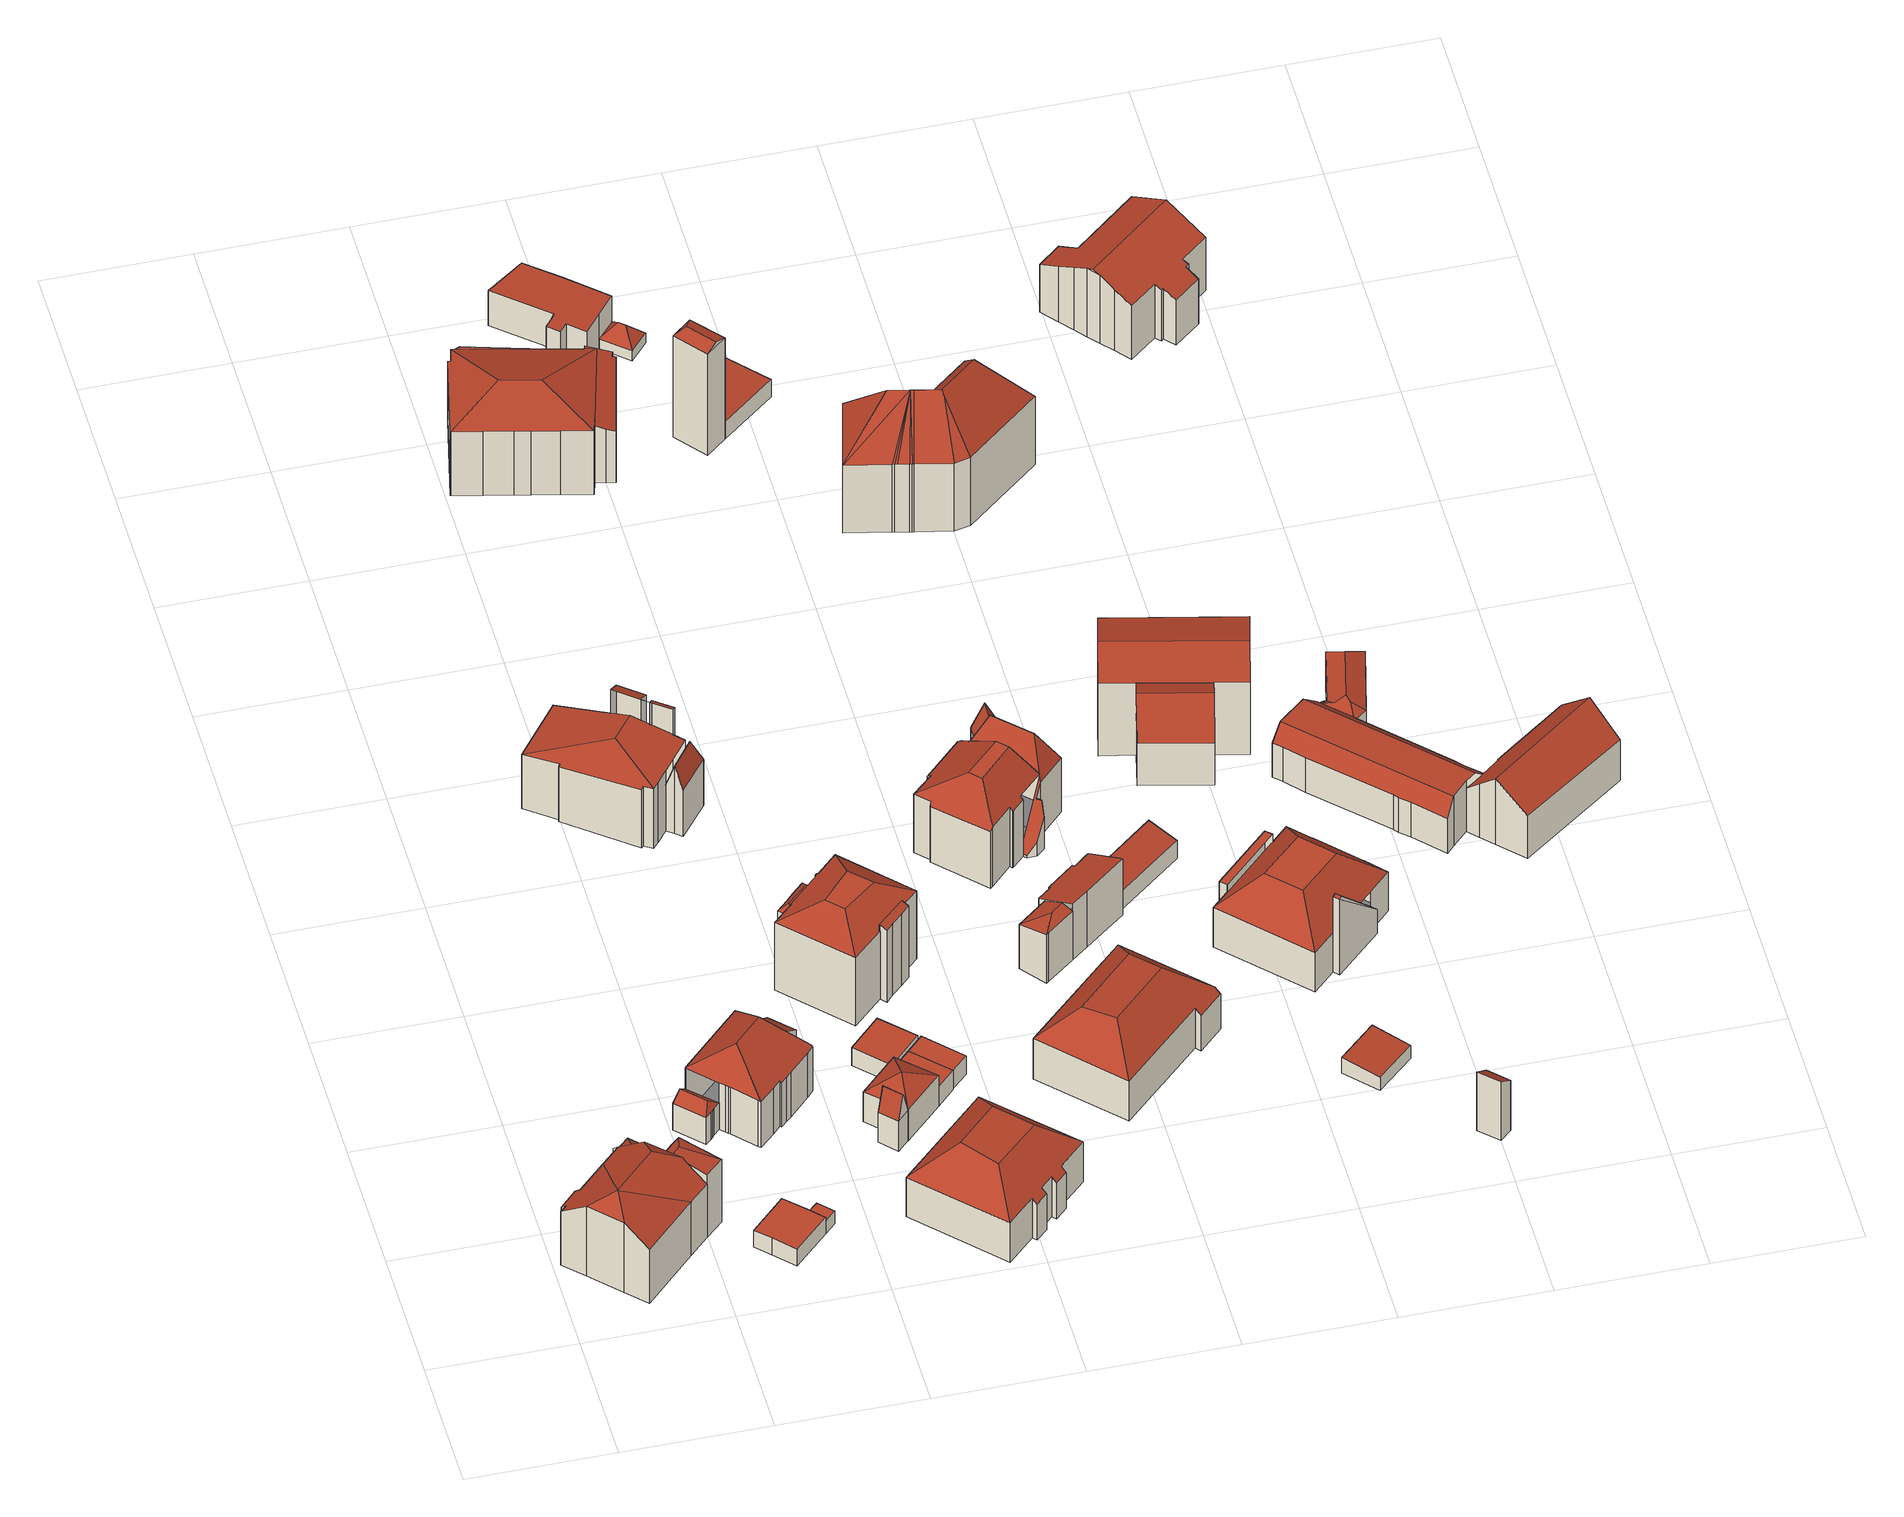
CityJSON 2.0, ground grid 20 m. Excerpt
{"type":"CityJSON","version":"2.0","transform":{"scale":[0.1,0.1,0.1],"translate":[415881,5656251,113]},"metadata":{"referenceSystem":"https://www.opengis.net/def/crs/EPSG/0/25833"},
"CityObjects":{
"building1":{"type":"Building","attributes":{"Gemeindeschluessel":14612000,"Geometrietyp2DReferenz":"3000","function":"31001_9998","roofType":"9999"},"children":["building1-1","building1-2","building1-3"]},
"building1-1":{"type":"BuildingPart","attributes":{"Dachtyp_tdc":"tdcHippedGableRoof","Dachneigung":36.61,"QualitaetDacherkennung":69,"Geometrietyp2DReferenz":"3000","measuredHeight":14.15,"roofType":"3300"},"parents":["building1"],"geometry":[{"type":"MultiSurface","lod":"2","boundaries":[[[0,1,2,3]],[[1,4,5,2]],[[4,6,7,5]],[[6,8,9,7]],[[8,10,11,9]],[[10,12,11]],[[13,14,15,16]],[[14,17,18,15]],[[17,19,20,18]],[[19,21,22,20]],[[21,23,24,22]],[[23,25,26,24]],[[25,0,3,26]],[[21,19,27]],[[28,29,30]],[[14,13,31,28,30,27]],[[19,17,14,27]],[[29,8,10,8,6,27,30]],[[6,4,1,0,25,23,21,27]],[[3,2,5,7,9,11,9,32,33,34,35,36,16,15,18,20,22,24,26]]],"semantics":{"surfaces":[{"type":"WallSurface"},{"type":"RoofSurface"},{"type":"GroundSurface"}],"values":[0,0,0,0,0,0,0,0,0,0,0,0,0,1,1,1,1,1,1,2]}}]},
"building1-2":{"type":"BuildingPart","attributes":{"Dachtyp_tdc":"tdcFreeFormRoof","Dachneigung":34.3,"QualitaetDacherkennung":7,"Geometrietyp2DReferenz":"3000","measuredHeight":8.38,"roofType":"5000"},"parents":["building1"],"geometry":[{"type":"MultiSurface","lod":"2","boundaries":[[[37,38,39,40]],[[38,41,42,39]],[[41,43,33,42]],[[43,44,34,33]],[[45,46,47,48]],[[46,37,40,47]],[[43,44,43,41,38,37,49]],[[37,46,50,49]],[[46,45,50]],[[45,12,51,52,43,49,50]],[[40,39,42,33,34,33,32,9,11,48,47]]],"semantics":{"surfaces":[{"type":"WallSurface"},{"type":"RoofSurface"},{"type":"GroundSurface"}],"values":[0,0,0,0,0,0,1,1,1,1,2]}}]},
"building1-3":{"type":"BuildingPart","attributes":{"Dachtyp_tdc":"tdcHipAndGableRoof","Dachneigung":12.58,"QualitaetDacherkennung":31,"Geometrietyp2DReferenz":"3000","measuredHeight":12.04,"roofType":"5000"},"parents":["building1"],"geometry":[{"type":"MultiSurface","lod":"2","boundaries":[[[53,54,55,34]],[[54,56,57,55]],[[56,58,59,57]],[[58,60,13,16,59]],[[58,56,61]],[[56,54,53,62,61]],[[62,63,31,60,58,61]],[[34,55,57,59,16,36,35]]],"semantics":{"surfaces":[{"type":"WallSurface"},{"type":"RoofSurface"},{"type":"GroundSurface"}],"values":[0,0,0,0,1,1,1,2]}}]},
"building2":{"type":"Building","attributes":{"Dachtyp_tdc":"tdcPolyFlatRoof","Gemeindeschluessel":14612000,"Dachneigung":0,"QualitaetDacherkennung":67,"Geometrietyp2DReferenz":"3000","measuredHeight":2.93,"function":"31001_9998","roofType":"1000"},"geometry":[{"type":"Solid","lod":"2","boundaries":[[[[64,65,66,67]],[[65,68,69,66]],[[68,70,71,69]],[[70,72,73,71]],[[72,74,75,73]],[[74,64,67,75]],[[74,72,70,68,65,64]],[[67,66,69,71,73,75]]]],"semantics":{"surfaces":[{"type":"WallSurface"},{"type":"RoofSurface"},{"type":"GroundSurface"}],"values":[[0,0,0,0,0,0,1,2]]}}]},
"building3":{"type":"Building","attributes":{"Dachtyp_tdc":"tdcPolyFlatRoof","Gemeindeschluessel":14612000,"Dachneigung":0,"QualitaetDacherkennung":37,"Geometrietyp2DReferenz":"3000","measuredHeight":2.14,"function":"31001_9998","roofType":"1000"},"geometry":[{"type":"Solid","lod":"2","boundaries":[[[[76,77,75,78]],[[77,79,73,75]],[[77,76,80,79]],[[73,81,78,75]],[[80,76,78,81]],[[79,80,81,73]]]],"semantics":{"surfaces":[{"type":"WallSurface"},{"type":"RoofSurface"},{"type":"GroundSurface"}],"values":[[0,0,1,2,0,0]]}}]},
"building4":{"type":"Building","attributes":{"Gemeindeschluessel":14612000,"Geometrietyp2DReferenz":"3000","function":"31001_9998","roofType":"9999"},"children":["building4-1","building4-2","building4-3"]},
"building4-1":{"type":"BuildingPart","attributes":{"Dachtyp_tdc":"tdcFreeFormRoof","Dachneigung":39.85,"QualitaetDacherkennung":12,"Geometrietyp2DReferenz":"3000","measuredHeight":5.91,"roofType":"5000"},"parents":["building4"],"geometry":[{"type":"MultiSurface","lod":"2","boundaries":[[[82,83,84,85]],[[83,86,87,84]],[[86,88,89,87]],[[88,90,91,89]],[[90,92,93,91]],[[92,94,95,93]],[[94,96,97,95]],[[90,88,86,83,82,98]],[[82,96,94,98]],[[94,92,90,98]],[[97,85,84,87,89,91,93,95]]],"semantics":{"surfaces":[{"type":"WallSurface"},{"type":"RoofSurface"},{"type":"GroundSurface"}],"values":[0,0,0,0,0,0,0,1,1,1,2]}}]},
"building4-2":{"type":"BuildingPart","attributes":{"Dachtyp_tdc":"tdcHipRoof","Dachneigung":38.76,"QualitaetDacherkennung":74,"Geometrietyp2DReferenz":"3000","measuredHeight":12.44,"roofType":"3200"},"parents":["building4"],"geometry":[{"type":"MultiSurface","lod":"2","boundaries":[[[99,100,101,102]],[[100,103,104,101]],[[103,105,106,104]],[[105,107,108,106]],[[107,109,110,108]],[[109,111,112,110]],[[111,113,114,112]],[[113,115,116,114]],[[115,117,118,116]],[[117,119,82,85,118]],[[120,121,122,97,96]],[[121,123,124,122]],[[123,125,126,124]],[[127,128,129,130]],[[128,131,132,129]],[[131,133,134,132]],[[133,99,102,134]],[[128,127,135,125,123,136]],[[120,119,117,115,113,111,109,137]],[[123,121,120,137,136]],[[109,107,105,103,100,99,133,131,128,136,137]],[[102,101,104,106,108,110,112,114,116,118,85,97,122,124,126,138,130,129,132,134]],[[125,135,138,126]]],"semantics":{"surfaces":[{"type":"WallSurface"},{"type":"RoofSurface"},{"type":"GroundSurface"}],"values":[0,0,0,0,0,0,0,0,0,0,0,0,0,0,0,0,0,1,1,1,1,2,0]}}]},
"building4-3":{"type":"BuildingPart","attributes":{"Dachtyp_tdc":"tdcPolyFlatRoof","Dachneigung":35.02,"QualitaetDacherkennung":27,"Geometrietyp2DReferenz":"3000","measuredHeight":8.44,"roofType":"2100"},"parents":["building4"],"geometry":[{"type":"MultiSurface","lod":"2","boundaries":[[[139,140,127,130,141]],[[142,138,135]],[[142,143,144,138]],[[143,139,141,144]],[[143,142,140,139]],[[141,130,138,144]]],"semantics":{"surfaces":[{"type":"WallSurface"},{"type":"RoofSurface"},{"type":"GroundSurface"}],"values":[0,0,0,0,1,2]}}]},
"building5":{"type":"Building","attributes":{"Dachtyp_tdc":"tdcFreeFormRoof","Gemeindeschluessel":14612000,"Dachneigung":72.83,"QualitaetDacherkennung":16,"Geometrietyp2DReferenz":"3000","measuredHeight":8.91,"function":"31001_9998","roofType":"5000"},"geometry":[{"type":"Solid","lod":"2","boundaries":[[[[145,146,147,148]],[[146,149,150,147]],[[149,151,152,150]],[[151,145,148,152]],[[153,154,151,149]],[[153,149,146]],[[154,153,146,145]],[[154,145,151]],[[148,147,150,152]]]],"semantics":{"surfaces":[{"type":"WallSurface"},{"type":"RoofSurface"},{"type":"GroundSurface"}],"values":[[0,0,0,0,1,0,1,0,2]]}}]},
"building6":{"type":"Building","attributes":{"Gemeindeschluessel":14612000,"Geometrietyp2DReferenz":"3000","function":"31001_9998","roofType":"9999"},"children":["building6-1","building6-2","building6-3"]},
"building6-1":{"type":"BuildingPart","attributes":{"Dachtyp_tdc":"tdcHipAndGableRoof","Dachneigung":12.64,"QualitaetDacherkennung":21,"Geometrietyp2DReferenz":"3000","measuredHeight":11.76,"roofType":"5000"},"parents":["building6"],"geometry":[{"type":"MultiSurface","lod":"2","boundaries":[[[155,156,157,158]],[[159,160,161,162,163]],[[160,164,165,161]],[[164,166,167,165]],[[166,168,169,167]],[[168,170,171,169]],[[170,172,173,171]],[[172,174,175,173]],[[174,176,177,175]],[[176,178,179,177]],[[174,172,170,168,166,164,180]],[[164,160,159,156,155,181,180]],[[181,178,176,174,180]],[[182,158,157,162,161,165,167,169,171,173,175,177,179]]],"semantics":{"surfaces":[{"type":"WallSurface"},{"type":"RoofSurface"},{"type":"GroundSurface"}],"values":[0,0,0,0,0,0,0,0,0,0,1,1,1,2]}}]},
"building6-2":{"type":"BuildingPart","attributes":{"Dachtyp_tdc":"tdcFreeFormRoof","Dachneigung":71.84,"QualitaetDacherkennung":17,"Geometrietyp2DReferenz":"3000","measuredHeight":11.76,"roofType":"5000"},"parents":["building6"],"geometry":[{"type":"MultiSurface","lod":"2","boundaries":[[[183,184,185,157]],[[184,186,187,185]],[[186,188,189,187]],[[188,163,162,189]],[[188,186,184,190]],[[184,183,190]],[[183,163,188,190]],[[185,187,189,162,157]]],"semantics":{"surfaces":[{"type":"WallSurface"},{"type":"RoofSurface"},{"type":"GroundSurface"}],"values":[0,0,0,0,1,1,1,2]}}]},
"building6-3":{"type":"BuildingPart","attributes":{"Dachtyp_tdc":"tdcPolyFlatRoof","Dachneigung":25.34,"QualitaetDacherkennung":36,"Geometrietyp2DReferenz":"3000","measuredHeight":15.18,"roofType":"2100"},"parents":["building6"],"geometry":[{"type":"MultiSurface","lod":"2","boundaries":[[[191,179,178]],[[191,192,193,179]],[[192,194,195,193]],[[194,196,197,198,195]],[[199,200,201,202,203]],[[200,204,205,201]],[[204,206,155,158,205]],[[206,204,200,199,196,194,192,191,199]],[[179,193,195,198,202,201,205,158,202,198,182]]],"semantics":{"surfaces":[{"type":"WallSurface"},{"type":"RoofSurface"},{"type":"GroundSurface"}],"values":[0,0,0,0,0,0,0,1,2]}}]},
"building7":{"type":"Building","attributes":{"Dachtyp_tdc":"tdcTentRoof","Gemeindeschluessel":14612000,"Dachneigung":32.31,"QualitaetDacherkennung":82,"Geometrietyp2DReferenz":"3000","measuredHeight":7.36,"function":"31001_9998","roofType":"3500"},"geometry":[{"type":"Solid","lod":"2","boundaries":[[[[207,208,209,210]],[[208,211,212,209]],[[211,149,213,212]],[[149,214,215,213]],[[214,207,210,215]],[[207,214,216]],[[208,207,216]],[[211,208,216]],[[214,149,211,216]],[[210,209,212,213,215]]]],"semantics":{"surfaces":[{"type":"WallSurface"},{"type":"RoofSurface"},{"type":"GroundSurface"}],"values":[[0,0,0,0,0,1,1,1,1,2]]}}]},
"building8":{"type":"Building","attributes":{"Dachtyp_tdc":"tdcCutTentRoof","Gemeindeschluessel":14612000,"Dachneigung":43.77,"QualitaetDacherkennung":66,"Geometrietyp2DReferenz":"3000","measuredHeight":11.61,"function":"31001_9998","roofType":"9999"},"geometry":[{"type":"Solid","lod":"2","boundaries":[[[[217,218,219,220]],[[221,222,223,224,225,226,227,228,229,217,220,230]],[[231,221,230,232]],[[230,220,219,232]],[[233,234,235,236,237,238,239,240,241,242,243,244]],[[218,217,234,233]],[[217,229,235,234]],[[229,228,236,235]],[[228,227,237,236]],[[227,226,238,237]],[[226,225,239,238]],[[225,224,240,239]],[[224,223,241,240]],[[223,222,242,241]],[[222,221,243,242]],[[221,231,244,243]],[[231,218,233,244]],[[218,231,232,219]]]],"semantics":{"surfaces":[{"type":"RoofSurface"},{"type":"GroundSurface"},{"type":"WallSurface"}],"values":[[0,0,0,0,1,2,2,2,2,2,2,2,2,2,2,2,2,0]]}}]},
"building9":{"type":"Building","attributes":{"Dachtyp_tdc":"tdcPolyFlatRoof","Gemeindeschluessel":14612000,"Dachneigung":0,"QualitaetDacherkennung":79,"Geometrietyp2DReferenz":"3000","measuredHeight":3.17,"function":"31001_9998","roofType":"1000"},"geometry":[{"type":"Solid","lod":"2","boundaries":[[[[245,246,247,248]],[[246,249,250,247]],[[249,251,252,250]],[[251,245,248,252]],[[251,249,246,245]],[[248,247,250,252]]]],"semantics":{"surfaces":[{"type":"WallSurface"},{"type":"RoofSurface"},{"type":"GroundSurface"}],"values":[[0,0,0,0,1,2]]}}]},
"building10":{"type":"Building","attributes":{"Dachtyp_tdc":"tdcPolyFlatRoof","Gemeindeschluessel":14612000,"Dachneigung":2.71,"QualitaetDacherkennung":65,"Geometrietyp2DReferenz":"3000","measuredHeight":3.4,"function":"31001_9998","roofType":"2100"},"geometry":[{"type":"Solid","lod":"2","boundaries":[[[[253,254,255,210]],[[254,256,257,255]],[[256,258,209,257]],[[258,253,210,209]],[[258,256,254,253]],[[210,255,257,209]]]],"semantics":{"surfaces":[{"type":"WallSurface"},{"type":"RoofSurface"},{"type":"GroundSurface"}],"values":[[0,0,0,0,1,2]]}}]},
"building11":{"type":"Building","attributes":{"Gemeindeschluessel":14612000,"Geometrietyp2DReferenz":"3000","function":"31001_9998","roofType":"9999"},"children":["building11-1","building11-2","building11-3"]},
"building11-1":{"type":"BuildingPart","attributes":{"Dachtyp_tdc":"tdcCutTentRoof","Dachneigung":30.05,"QualitaetDacherkennung":60,"Geometrietyp2DReferenz":"3000","measuredHeight":14.42,"roofType":"9999"},"parents":["building11"],"geometry":[{"type":"MultiSurface","lod":"2","boundaries":[[[259,260,261,262,263]],[[260,264,265,261]],[[264,266,267,265]],[[266,268,269,267]],[[268,270,271,269]],[[272,273,274,275]],[[273,276,277,274]],[[276,278,279,277]],[[278,280,281,279]],[[280,282,283,284,281]],[[268,266,285,286]],[[276,273,272,270,268,286,287]],[[278,276,287,288]],[[266,264,260,259,289,282,280,278,288,285]],[[288,287,286,285]],[[290,262,261,265,267,269,271,275,274,277,279,281,284,291]]],"semantics":{"surfaces":[{"type":"WallSurface"},{"type":"RoofSurface"},{"type":"GroundSurface"}],"values":[0,0,0,0,0,0,0,0,0,0,1,1,1,1,1,2]}}]},
"building11-2":{"type":"BuildingPart","attributes":{"Dachtyp_tdc":"tdcFreeFormRoof","Dachneigung":42.27,"QualitaetDacherkennung":11,"Geometrietyp2DReferenz":"3000","measuredHeight":10.2,"roofType":"5000"},"parents":["building11"],"geometry":[{"type":"MultiSurface","lod":"2","boundaries":[[[292,263,262,293]],[[294,283,284,291]],[[283,295,296,284]],[[295,297,298,296]],[[297,299,300,298]],[[299,301,302,300]],[[301,303,304,302]],[[303,292,293,304]],[[299,297,295,283,294,305]],[[294,306,307,305]],[[306,263,292,307]],[[292,303,301,299,305,307]],[[293,262,290,291,284,296,298,300,302,304]]],"semantics":{"surfaces":[{"type":"WallSurface"},{"type":"RoofSurface"},{"type":"GroundSurface"}],"values":[0,0,0,0,0,0,0,0,1,1,1,1,2]}}]},
"building11-3":{"type":"BuildingPart","attributes":{"Dachtyp_tdc":"tdcPolyFlatRoof","Dachneigung":27.79,"QualitaetDacherkennung":39,"Geometrietyp2DReferenz":"3000","measuredHeight":12.91,"roofType":"2100"},"parents":["building11"],"geometry":[{"type":"MultiSurface","lod":"2","boundaries":[[[308,309,310,271]],[[309,311,312,310]],[[311,313,314,312]],[[313,315,316,314]],[[315,317,274,316]],[[317,318,272,275,274]],[[308,271,270]],[[318,317,315,313,311,309,308]],[[310,312,314,316,274,275,271]]],"semantics":{"surfaces":[{"type":"WallSurface"},{"type":"RoofSurface"},{"type":"GroundSurface"}],"values":[0,0,0,0,0,0,0,1,2]}}]},
"building12":{"type":"Building","attributes":{"Dachtyp_tdc":"tdcPolyFlatRoof","Gemeindeschluessel":14612000,"Dachneigung":0,"QualitaetDacherkennung":74,"Geometrietyp2DReferenz":"3000","measuredHeight":3.13,"function":"31001_9998","roofType":"1000"},"geometry":[{"type":"Solid","lod":"2","boundaries":[[[[256,254,319,320]],[[254,321,322,319]],[[321,323,324,322]],[[323,256,320,324]],[[323,321,254,256]],[[320,319,322,324]]]],"semantics":{"surfaces":[{"type":"WallSurface"},{"type":"RoofSurface"},{"type":"GroundSurface"}],"values":[[0,0,0,0,1,2]]}}]},
"building13":{"type":"Building","attributes":{"Gemeindeschluessel":14612000,"Geometrietyp2DReferenz":"3000","function":"31001_9998","roofType":"9999"},"children":["building13-1","building13-2","building13-3"]},
"building13-1":{"type":"BuildingPart","attributes":{"Dachtyp_tdc":"tdcPolyFlatRoof","Dachneigung":2.74,"QualitaetDacherkennung":54,"Geometrietyp2DReferenz":"3000","measuredHeight":9.38,"roofType":"2100"},"parents":["building13"],"geometry":[{"type":"MultiSurface","lod":"2","boundaries":[[[325,326,327,328]],[[326,329,330,327]],[[329,331,332,330]],[[331,333,334,332]],[[335,325,328,336]],[[335,333,331,329,326,325]],[[328,327,330,332,334,336]]],"semantics":{"surfaces":[{"type":"WallSurface"},{"type":"RoofSurface"},{"type":"GroundSurface"}],"values":[0,0,0,0,0,1,2]}}]},
"building13-2":{"type":"BuildingPart","attributes":{"Dachtyp_tdc":"tdcPolyFlatRoof","Dachneigung":17.46,"QualitaetDacherkennung":70,"Geometrietyp2DReferenz":"3000","measuredHeight":10.3,"roofType":"2100"},"parents":["building13"],"geometry":[{"type":"MultiSurface","lod":"2","boundaries":[[[337,338,339,340]],[[338,341,342,339]],[[343,344,345,346]],[[347,348,349,350]],[[348,351,352,349]],[[351,337,340,352]],[[351,348,347,353,344,343,354,341,338,337]],[[340,339,342,355,346,345,356,350,349,352]],[[344,353,356,345]],[[353,347,350,356]]],"semantics":{"surfaces":[{"type":"WallSurface"},{"type":"RoofSurface"},{"type":"GroundSurface"}],"values":[0,0,0,0,0,0,1,2,0,0]}}]},
"building13-3":{"type":"BuildingPart","attributes":{"Dachtyp_tdc":"tdcHipRoof","Dachneigung":19.83,"QualitaetDacherkennung":66,"Geometrietyp2DReferenz":"3000","measuredHeight":13.62,"roofType":"3200"},"parents":["building13"],"geometry":[{"type":"MultiSurface","lod":"2","boundaries":[[[357,358,359,360]],[[358,361,362,359]],[[361,363,364,362]],[[363,365,366,364]],[[365,367,368,366]],[[367,369,335,336,368]],[[370,371,346,334,333]],[[371,343,346]],[[372,373,374,342,341]],[[373,375,376,374]],[[375,377,378,376]],[[377,357,360,378]],[[373,372,379,380]],[[369,367,365,363,361,381]],[[379,371,370,369,381,380]],[[361,358,357,377,375,373,380,381]],[[360,359,362,364,366,368,336,334,346,355,342,374,376,378]]],"semantics":{"surfaces":[{"type":"WallSurface"},{"type":"RoofSurface"},{"type":"GroundSurface"}],"values":[0,0,0,0,0,0,0,0,0,0,0,0,1,1,1,1,2]}}]},
"building14":{"type":"Building","attributes":{"Dachtyp_tdc":"tdcCutTentRoof","Gemeindeschluessel":14612000,"Dachneigung":44.05,"QualitaetDacherkennung":68,"Geometrietyp2DReferenz":"3000","measuredHeight":11.59,"function":"31001_9998","roofType":"9999"},"geometry":[{"type":"Solid","lod":"2","boundaries":[[[[382,383,384,385]],[[383,386,387,384]],[[386,388,389,387]],[[388,390,391,389]],[[390,392,393,391]],[[392,394,395,393]],[[394,382,385,395]],[[382,394,396,397]],[[383,382,397,398]],[[392,390,388,386,383,398,399]],[[394,392,399,396]],[[399,398,397,396]],[[385,384,387,389,391,393,395]]]],"semantics":{"surfaces":[{"type":"WallSurface"},{"type":"RoofSurface"},{"type":"GroundSurface"}],"values":[[0,0,0,0,0,0,0,1,1,1,1,1,2]]}}]},
"building15":{"type":"Building","attributes":{"Dachtyp_tdc":"tdcPolyFlatRoof","Gemeindeschluessel":14612000,"Dachneigung":4.22,"QualitaetDacherkennung":67,"Geometrietyp2DReferenz":"3000","measuredHeight":6.5,"function":"31001_9998","roofType":"2100"},"geometry":[{"type":"Solid","lod":"2","boundaries":[[[[400,401,402,403]],[[401,404,405,402]],[[404,406,407,405]],[[406,408,409,407]],[[408,410,411,409]],[[410,412,413,411]],[[412,414,415,413]],[[414,416,417,415]],[[416,418,419,417]],[[418,420,421,419]],[[420,400,403,421]],[[420,418,416,414,412,410,408,406,404,401,400]],[[403,402,405,407,409,411,413,415,417,419,421]]]],"semantics":{"surfaces":[{"type":"WallSurface"},{"type":"RoofSurface"},{"type":"GroundSurface"}],"values":[[0,0,0,0,0,0,0,0,0,0,0,1,2]]}}]},
"building16":{"type":"Building","attributes":{"Gemeindeschluessel":14612000,"Geometrietyp2DReferenz":"3000","function":"31001_9998","roofType":"9999"},"children":["building16-1","building16-2"]},
"building16-1":{"type":"BuildingPart","attributes":{"Dachtyp_tdc":"tdcHipAndGableRoof","Dachneigung":24.12,"QualitaetDacherkennung":41,"Geometrietyp2DReferenz":"3000","measuredHeight":8.86,"roofType":"5000"},"parents":["building16"],"geometry":[{"type":"MultiSurface","lod":"2","boundaries":[[[422,423,424,425]],[[423,426,427,424]],[[426,428,429,427]],[[428,430,431,429]],[[428,426,432]],[[426,423,422,433,432]],[[433,430,428,432]],[[425,424,427,429,431,434]]],"semantics":{"surfaces":[{"type":"WallSurface"},{"type":"RoofSurface"},{"type":"GroundSurface"}],"values":[0,0,0,0,1,1,1,2]}}]},
"building16-2":{"type":"BuildingPart","attributes":{"Dachtyp_tdc":"tdcPolyFlatRoof","Dachneigung":22.19,"QualitaetDacherkennung":58,"Geometrietyp2DReferenz":"3000","measuredHeight":9.67,"roofType":"2100"},"parents":["building16"],"geometry":[{"type":"MultiSurface","lod":"2","boundaries":[[[435,436,437,438]],[[436,439,440,437]],[[439,441,442,440]],[[441,443,444,442]],[[443,445,446,444]],[[445,447,448,446]],[[447,449,422,425,448]],[[449,447,445,443,441,439,436,435,450,451,452,453]],[[431,454,455,456,438,437,440,442,444,446,448,425,434]],[[453,452,454,431,430]],[[452,451,455,454]],[[451,450,456,455]],[[450,435,438,456]]],"semantics":{"surfaces":[{"type":"WallSurface"},{"type":"RoofSurface"},{"type":"GroundSurface"}],"values":[0,0,0,0,0,0,0,1,2,0,0,0,0]}}]},
"building17":{"type":"Building","attributes":{"Gemeindeschluessel":14612000,"Geometrietyp2DReferenz":"3000","function":"31001_9998","roofType":"9999"},"children":["building17-1","building17-2"]},
"building17-1":{"type":"BuildingPart","attributes":{"Dachtyp_tdc":"tdcFreeFormRoof","Dachneigung":64.48,"QualitaetDacherkennung":24,"Geometrietyp2DReferenz":"3000","measuredHeight":14.44,"roofType":"5000"},"parents":["building17"],"geometry":[{"type":"MultiSurface","lod":"2","boundaries":[[[457,458,459,460]],[[458,461,462,459]],[[461,463,464,462]],[[463,465,464]],[[465,466,467,464]],[[468,469,470,471]],[[469,472,473,470]],[[472,474,475,473]],[[474,476,477,475]],[[476,478,479,477]],[[478,480,481,479]],[[480,482,483,481]],[[482,484,485,483]],[[484,486,487,485]],[[486,488,487]],[[488,489,490,487]],[[489,491,492,490]],[[491,493,494,492]],[[493,457,460,494]],[[495,489,488,486,496]],[[486,484,482,480,497,498,496]],[[480,478,476,497]],[[476,474,472,497]],[[469,468,498,497]],[[472,469,497]],[[468,495,496,498]],[[495,466,465,463,461,458,457,493,491,489]],[[460,459,462,464,467,499,471,470,473,475,477,479,481,483,485,487,490,492,494]]],"semantics":{"surfaces":[{"type":"WallSurface"},{"type":"RoofSurface"},{"type":"GroundSurface"}],"values":[0,0,0,0,0,0,0,0,0,0,0,0,0,0,0,0,0,0,0,1,1,1,1,1,1,1,1,2]}}]},
"building17-2":{"type":"BuildingPart","attributes":{"Dachtyp_tdc":"tdcCutTentRoof","Dachneigung":35.02,"QualitaetDacherkennung":39,"Geometrietyp2DReferenz":"3000","measuredHeight":14.47,"roofType":"9999"},"parents":["building17"],"geometry":[{"type":"MultiSurface","lod":"2","boundaries":[[[500,501,502,503]],[[504,505,506,507,508,509,471,499,467,464,510,511,512,513,514,515]],[[516,517,518,519,520,500,503]],[[517,516,505,504]],[[516,521,506,505]],[[521,522,507,506]],[[522,523,508,507]],[[523,524,509,508]],[[524,525,468,471,509]],[[526,527,464,467,466]],[[527,528,510,464]],[[528,529,511,510]],[[529,530,512,511]],[[530,520,513,512]],[[520,519,514,513]],[[519,518,515,514]],[[518,517,504,515]],[[524,523,522,521,516,503,502]],[[531,525,524,502,501]],[[520,530,529,528,527,526,531,501,500]]],"semantics":{"surfaces":[{"type":"RoofSurface"},{"type":"GroundSurface"},{"type":"WallSurface"}],"values":[0,1,0,2,2,2,2,2,2,2,2,2,2,2,2,2,2,0,0,0]}}]},
"building18":{"type":"Building","attributes":{"Dachtyp_tdc":"tdcFreeFormRoof","Gemeindeschluessel":14612000,"Dachneigung":21.98,"QualitaetDacherkennung":5,"Geometrietyp2DReferenz":"3000","measuredHeight":18.29,"function":"31001_9998","roofType":"5000"},"geometry":[{"type":"Solid","lod":"2","boundaries":[[[[532,533,534,535]],[[533,536,537,534]],[[536,538,539,537]],[[538,532,535,539]],[[540,541,538,536]],[[540,536,533]],[[541,540,533,532]],[[541,532,538]],[[535,534,537,539]]]],"semantics":{"surfaces":[{"type":"WallSurface"},{"type":"RoofSurface"},{"type":"GroundSurface"}],"values":[[0,0,0,0,1,1,1,0,2]]}}]},
"building19":{"type":"Building","attributes":{"Dachtyp_tdc":"tdcFreeFormRoof","Gemeindeschluessel":14612000,"Dachneigung":50.6,"QualitaetDacherkennung":19,"Geometrietyp2DReferenz":"3000","measuredHeight":3.9,"function":"31001_9998","roofType":"5000"},"geometry":[{"type":"Solid","lod":"2","boundaries":[[[[542,543,544,545]],[[543,546,547,544]],[[546,548,549,547]],[[548,542,545,549]],[[550,551,548,546]],[[550,546,543]],[[551,550,543,542]],[[551,542,548]],[[545,544,547,549]]]],"semantics":{"surfaces":[{"type":"WallSurface"},{"type":"RoofSurface"},{"type":"GroundSurface"}],"values":[[0,0,0,0,1,1,1,1,2]]}}]},
"building20":{"type":"Building","attributes":{"Dachtyp_tdc":"tdcPolyFlatRoof","Gemeindeschluessel":14612000,"Dachneigung":2.67,"QualitaetDacherkennung":64,"Geometrietyp2DReferenz":"3000","measuredHeight":2.99,"function":"31001_9998","roofType":"2100"},"geometry":[{"type":"Solid","lod":"2","boundaries":[[[[552,553,554,537]],[[553,555,556,554]],[[555,557,558,556]],[[557,559,539,558]],[[559,552,537,539]],[[559,557,555,553,552]],[[537,554,556,558,539]]]],"semantics":{"surfaces":[{"type":"WallSurface"},{"type":"RoofSurface"},{"type":"GroundSurface"}],"values":[[0,0,0,0,0,1,2]]}}]},
"building21":{"type":"Building","attributes":{"Dachtyp_tdc":"tdcGableRoof","Gemeindeschluessel":14612000,"Dachneigung":12.28,"QualitaetDacherkennung":15,"Geometrietyp2DReferenz":"3000","measuredHeight":4.09,"function":"31001_9998","roofType":"3100"},"geometry":[{"type":"Solid","lod":"2","boundaries":[[[[560,561,562,563]],[[561,564,565,562]],[[564,566,567,565]],[[566,568,569,567]],[[568,570,571,569]],[[570,572,573,571]],[[572,574,575,573]],[[574,560,563,575]],[[570,568,566,564,561,560]],[[560,574,572,570]],[[563,562,565,567,569,571,573,575]]]],"semantics":{"surfaces":[{"type":"WallSurface"},{"type":"RoofSurface"},{"type":"GroundSurface"}],"values":[[0,0,0,0,0,0,0,0,1,1,2]]}}]},
"building22":{"type":"Building","attributes":{"Dachtyp_tdc":"tdcPolyFlatRoof","Gemeindeschluessel":14612000,"Dachneigung":3.34,"QualitaetDacherkennung":60,"Geometrietyp2DReferenz":"3000","measuredHeight":2.66,"function":"31001_9998","roofType":"2100"},"geometry":[{"type":"Solid","lod":"2","boundaries":[[[[576,577,578,579]],[[577,580,581,578]],[[580,582,583,581]],[[582,576,579,583]],[[582,580,577,576]],[[579,578,581,583]]]],"semantics":{"surfaces":[{"type":"WallSurface"},{"type":"RoofSurface"},{"type":"GroundSurface"}],"values":[[0,0,0,0,1,2]]}}]},
"building23":{"type":"Building","attributes":{"Gemeindeschluessel":14612000,"Geometrietyp2DReferenz":"3000","function":"31001_9998","roofType":"9999"},"children":["building23-1","building23-2","building23-3"]},
"building23-1":{"type":"BuildingPart","attributes":{"Dachtyp_tdc":"tdcPolyFlatRoof","Dachneigung":0,"QualitaetDacherkennung":37,"Geometrietyp2DReferenz":"3000","measuredHeight":8.21,"roofType":"1000"},"parents":["building23"],"geometry":[{"type":"MultiSurface","lod":"2","boundaries":[[[584,585,586,587]],[[585,588,589,590,586]],[[591,592,593,594,595]],[[592,584,587,593]],[[592,591,588,585,584]],[[587,586,590,594,593]]],"semantics":{"surfaces":[{"type":"WallSurface"},{"type":"RoofSurface"},{"type":"GroundSurface"}],"values":[0,0,0,0,1,2]}}]},
"building23-2":{"type":"BuildingPart","attributes":{"Dachtyp_tdc":"tdcGableRoof","Dachneigung":48.08,"QualitaetDacherkennung":5,"Geometrietyp2DReferenz":"3000","measuredHeight":13.34,"roofType":"3100"},"parents":["building23"],"geometry":[{"type":"MultiSurface","lod":"2","boundaries":[[[596,597,598,599]],[[597,600,601,598]],[[600,602,603,604,601]],[[600,597,605]],[[596,606,602,607]],[[597,596,607,605]],[[602,600,605,607]],[[599,598,601,604]]],"semantics":{"surfaces":[{"type":"WallSurface"},{"type":"RoofSurface"},{"type":"GroundSurface"}],"values":[0,0,0,0,0,1,1,2]}}]},
"building23-3":{"type":"BuildingPart","attributes":{"Dachtyp_tdc":"tdcCutTentRoof","Dachneigung":44.3,"QualitaetDacherkennung":72,"Geometrietyp2DReferenz":"3000","measuredHeight":11.39,"roofType":"9999"},"parents":["building23"],"geometry":[{"type":"MultiSurface","lod":"2","boundaries":[[[589,608,609,590]],[[608,610,611,609]],[[610,612,613,611]],[[612,614,615,613]],[[614,616,617,615]],[[616,618,619,617]],[[618,620,599,619]],[[620,596,599]],[[603,621,622,604]],[[621,623,624,622]],[[623,625,593,624]],[[625,595,594,593]],[[618,616,614,612,610,608,626,627]],[[621,603,606,620,618,627,628]],[[623,621,628,629]],[[608,589,595,625,623,629,626]],[[629,628,627,626]],[[590,609,611,613,615,617,619,599,604,622,624,593,594]]],"semantics":{"surfaces":[{"type":"WallSurface"},{"type":"RoofSurface"},{"type":"GroundSurface"}],"values":[0,0,0,0,0,0,0,0,0,0,0,0,1,1,1,1,1,2]}}]},
"building24":{"type":"Building","attributes":{"Dachtyp_tdc":"tdcFreeFormRoof","Gemeindeschluessel":14612000,"Dachneigung":54.1,"QualitaetDacherkennung":8,"Geometrietyp2DReferenz":"3000","measuredHeight":19.42,"function":"31001_9998","roofType":"5000"},"geometry":[{"type":"Solid","lod":"2","boundaries":[[[[630,631,632,633]],[[631,634,635,632]],[[634,636,637,635]],[[636,638,639,637]],[[638,640,641,639]],[[640,642,643,641]],[[642,644,645,643]],[[644,646,647,645]],[[646,648,649,647]],[[648,650,651,649]],[[650,652,653,651]],[[652,630,633,653]],[[654,655,656,650,648]],[[654,648,646]],[[655,654,646,644]],[[657,658,659,655,644,642]],[[657,642,640]],[[640,658,657]],[[638,658,640]],[[636,658,638]],[[636,660,658]],[[660,634,658]],[[658,634,631]],[[659,658,631,630]],[[656,655,659,630,652]],[[656,652,650]],[[634,660,636]],[[633,632,635,637,639,641,643,645,647,649,651,653]]]],"semantics":{"surfaces":[{"type":"WallSurface"},{"type":"RoofSurface"},{"type":"GroundSurface"}],"values":[[0,0,0,0,0,0,0,0,0,0,0,0,1,1,1,1,1,1,1,1,1,1,1,1,1,1,0,2]]}}]},
"building25":{"type":"Building","attributes":{"Dachtyp_tdc":"tdcPolyFlatRoof","Gemeindeschluessel":14612000,"Dachneigung":33.45,"QualitaetDacherkennung":22,"Geometrietyp2DReferenz":"3000","measuredHeight":10.2,"function":"31001_9998","roofType":"2100"},"geometry":[{"type":"Solid","lod":"2","boundaries":[[[[661,662,663,664]],[[662,665,666,663]],[[665,667,668,666]],[[667,661,664,668]],[[667,665,662,661]],[[664,663,666,668]]]],"semantics":{"surfaces":[{"type":"WallSurface"},{"type":"RoofSurface"},{"type":"GroundSurface"}],"values":[[0,0,0,0,1,2]]}}]},
"building26":{"type":"Building","attributes":{"Gemeindeschluessel":14612000,"Geometrietyp2DReferenz":"3000","function":"31001_9998","roofType":"9999"},"children":["building26-1","building26-2"]},
"building26-1":{"type":"BuildingPart","attributes":{"Dachtyp_tdc":"tdcGableRoof","Dachneigung":67.73,"QualitaetDacherkennung":20,"Geometrietyp2DReferenz":"3000","measuredHeight":13.59,"roofType":"3100"},"parents":["building26"],"geometry":[{"type":"MultiSurface","lod":"2","boundaries":[[[669,670,671,672]],[[673,674,675,676]],[[674,669,672,675]],[[669,674,677,678]],[[679,680,678,677]],[[669,678,680,670]],[[673,679,677,674]],[[672,671,676,675]]],"semantics":{"surfaces":[{"type":"WallSurface"},{"type":"RoofSurface"},{"type":"GroundSurface"}],"values":[0,0,0,1,1,0,0,2]}}]},
"building26-2":{"type":"BuildingPart","attributes":{"Dachtyp_tdc":"tdcGableRoof","Dachneigung":17.95,"QualitaetDacherkennung":71,"Geometrietyp2DReferenz":"3000","measuredHeight":14.45,"roofType":"3100"},"parents":["building26"],"geometry":[{"type":"MultiSurface","lod":"2","boundaries":[[[681,671,670,680]],[[681,682,683,671]],[[682,684,685,683]],[[684,686,687,685]],[[686,688,689,687]],[[688,690,691,689]],[[690,692,693,691]],[[692,694,676,693]],[[694,679,673,676]],[[690,688,686,684]],[[684,682,681,694,692,690]],[[671,683,685,687,689,691,693,676]]],"semantics":{"surfaces":[{"type":"WallSurface"},{"type":"RoofSurface"},{"type":"GroundSurface"}],"values":[0,0,0,0,0,0,0,0,0,1,1,2]}}]},
"building27":{"type":"Building","attributes":{"Gemeindeschluessel":14612000,"Geometrietyp2DReferenz":"3000","function":"31001_9998","roofType":"9999"},"children":["building27-1","building27-2","building27-3"]},
"building27-1":{"type":"BuildingPart","attributes":{"Dachtyp_tdc":"tdcGableRoof","Dachneigung":42.56,"QualitaetDacherkennung":65,"Geometrietyp2DReferenz":"3000","measuredHeight":11.39,"roofType":"3100"},"parents":["building27"],"geometry":[{"type":"MultiSurface","lod":"2","boundaries":[[[695,696,697,698,699]],[[696,700,701,697]],[[700,702,703,701]],[[702,704,705,703]],[[704,706,707,705]],[[706,708,709,707]],[[708,710,711,709]],[[710,712,713,711]],[[708,706,704,702]],[[702,700,696,695,714,715,716,712,710,708]],[[717,718,698,697,701,703,705,707,709,711,713]]],"semantics":{"surfaces":[{"type":"WallSurface"},{"type":"RoofSurface"},{"type":"GroundSurface"}],"values":[0,0,0,0,0,0,0,0,1,1,2]}}]},
"building27-2":{"type":"BuildingPart","attributes":{"Dachtyp_tdc":"tdcFreeFormRoof","Dachneigung":26.95,"QualitaetDacherkennung":67,"Geometrietyp2DReferenz":"3000","measuredHeight":6.8,"roofType":"5000"},"parents":["building27"],"geometry":[{"type":"MultiSurface","lod":"2","boundaries":[[[719,720,721,722]],[[720,723,724,721]],[[723,725,726,724]],[[725,727,728,726]],[[727,729,730,728]],[[729,731,732,730]],[[731,733,734,732]],[[733,735,736,734]],[[737,735,733]],[[738,739,737,733,731]],[[738,731,729]],[[740,739,738,729,727]],[[741,740,727,725]],[[742,741,725,723]],[[743,742,723,720]],[[743,720,719]],[[737,739,740,741,742,743,719,735]],[[722,721,724,726,728,730,732,734,736]]],"semantics":{"surfaces":[{"type":"WallSurface"},{"type":"RoofSurface"},{"type":"GroundSurface"}],"values":[0,0,0,0,0,0,0,0,1,1,1,1,1,1,1,1,1,2]}}]},
"building27-3":{"type":"BuildingPart","attributes":{"Dachtyp_tdc":"tdcCutGableRoof","Dachneigung":3.55,"QualitaetDacherkennung":62,"Geometrietyp2DReferenz":"3000","measuredHeight":8.88,"roofType":"9999"},"parents":["building27"],"geometry":[{"type":"MultiSurface","lod":"2","boundaries":[[[744,745,746,747]],[[745,748,749,746]],[[748,750,751,749]],[[750,752,753,751]],[[752,754,755,753]],[[754,756,757,755]],[[756,758,759,757]],[[758,760,761,759]],[[760,762,763,761]],[[762,764,719,722,763]],[[765,766,767,736,735]],[[766,768,769,767]],[[768,770,771,769]],[[770,699,698,771]],[[772,713,712]],[[772,744,747,713]],[[760,758,756,754,752,750,748,745,744]],[[773,715,774,699,770,768,766,765,764,762]],[[744,772,773,762,760]],[[747,746,749,751,753,755,757,759,761,763,722,736,767,769,771,698,718,717,713]]],"semantics":{"surfaces":[{"type":"WallSurface"},{"type":"RoofSurface"},{"type":"GroundSurface"}],"values":[0,0,0,0,0,0,0,0,0,0,0,0,0,0,0,0,1,1,1,2]}}]},
"building28":{"type":"Building","attributes":{"Dachtyp_tdc":"tdcFreeFormRoof","Gemeindeschluessel":14612000,"Dachneigung":27.07,"QualitaetDacherkennung":67,"Geometrietyp2DReferenz":"3000","measuredHeight":12.32,"function":"31001_9998","roofType":"5000"},"geometry":[{"type":"Solid","lod":"2","boundaries":[[[[775,776,777,778]],[[776,779,780,777]],[[779,781,782,780]],[[781,783,784,782]],[[783,785,786,784]],[[785,787,788,786]],[[787,789,790,788]],[[789,791,792,790]],[[791,793,794,792]],[[793,795,796,794]],[[795,797,798,796]],[[797,799,800,798]],[[799,801,802,800]],[[801,803,804,802]],[[803,805,806,804]],[[805,807,808,806]],[[807,809,810,808]],[[809,811,812,810]],[[811,775,778,812]],[[785,783,781,779,776,775,813,814,797,795,793,791,789,787]],[[814,813,811,809,807,805,803,801,799]],[[799,797,814]],[[775,811,813]],[[778,777,780,782,784,786,788,790,792,794,796,798,800,802,804,806,808,810,812]]]],"semantics":{"surfaces":[{"type":"WallSurface"},{"type":"RoofSurface"},{"type":"GroundSurface"}],"values":[[0,0,0,0,0,0,0,0,0,0,0,0,0,0,0,0,0,0,0,1,1,0,0,2]]}}]}
},
"vertices":[
[13,151,97],[37,175,97],[37,175,10],[13,151,10],[42,170,103],[42,170,10],[81,208,103],[81,208,10],[106,232,103],[106,232,10],[101,237,97],[101,237,10],[101,237,80],[198,141,103],[171,115,103],[171,115,10],[198,141,10],[100,45,103],[100,45,10],[74,71,131],[74,71,10],[36,111,131],[36,111,10],[9,138,103],[9,138,10],[18,146,103],[18,146,10],[75,110,151],[172,167,131],[133,205,131],[133,167,151],[176,162,126],[133,205,10],[138,200,10],[153,185,10],[162,176,10],[172,167,10],
[166,227,80],[165,226,80],[165,226,10],[166,227,10],[150,212,80],[150,212,10],[138,200,80],[153,185,52],[98,240,80],[127,268,80],[127,268,10],[98,240,10],[145,221,93],[126,240,94],[106,232,80],[133,205,80],
[153,185,125],[165,197,125],[165,197,10],[178,209,125],[178,209,10],[222,164,119],[222,164,10],[198,141,119],[173,187,130],[162,176,130],[172,167,127],
[295,66,38],[269,93,38],[269,93,9],[295,66,9],[250,112,38],[250,112,9],[298,159,38],[298,159,9],[324,133,38],[324,133,9],[343,113,38],[343,113,9],
[358,128,31],[343,113,31],[358,128,9],[324,133,31],[340,147,31],[340,147,9],
[259,327,54],[250,318,54],[250,318,8],[259,327,8],[248,315,54],[248,315,8],[245,312,55],[245,312,8],[237,305,54],[237,305,8],[203,340,54],[203,340,8],[214,350,67],[214,350,8],[224,361,54],[224,361,8],[243,321,67],
[351,326,85],[344,320,85],[344,320,8],[351,326,8],[336,312,85],[336,312,8],[334,314,87],[334,314,8],[323,303,87],[323,303,8],[302,283,87],[302,283,8],[299,286,88],[299,286,8],[271,315,89],[271,315,8],[269,317,89],[269,317,8],[266,320,89],[266,320,8],[259,327,89],[224,361,91],[225,362,91],[225,362,8],[309,445,91],[309,445,8],[317,438,90],[317,438,8],[363,391,88],[387,367,87],[387,367,8],[363,391,8],[389,365,85],[389,365,8],[380,355,85],[380,355,8],[333,421,90],[325,385,133],[286,346,133],[333,421,8],
[378,406,78],[363,391,93],[378,406,8],[333,421,93],[348,436,78],[348,436,8],
[467,236,59],[446,258,59],[446,258,7],[467,236,7],[462,274,59],[462,274,7],[483,252,59],[483,252,7],[454,266,96],[475,244,96],
[346,916,116],[359,906,113],[359,906,9],[346,916,9],[322,858,113],[308,840,113],[308,840,9],[322,858,9],[322,858,89],[300,831,113],[300,831,9],[289,839,112],[289,839,9],[286,836,110],[286,836,9],[197,906,104],[197,906,9],[199,909,106],[199,909,9],[158,940,103],[158,940,9],[217,1016,103],[217,1016,9],[279,968,120],[279,968,9],[272,917,126],[300,952,126],[300,952,9],
[359,906,89],[379,891,89],[379,891,9],[341,843,89],[341,843,9],[332,851,126],[332,851,9],[361,889,126],
[279,968,161],[290,983,152],[290,983,9],[322,957,152],[322,957,9],[312,943,160],[312,943,124],[312,943,9],[321,935,160],[325,941,157],[325,941,9],[321,935,9],[321,935,121],[350,923,156],[350,923,9],[346,916,160],
[489,350,58],[535,303,60],[535,303,6],[489,350,6],[483,252,60],[483,252,6],[462,274,6],[437,299,58],[437,299,6],[487,300,80],
[677,127,77],[570,238,76],[571,169,124],[615,129,120],[554,9,77],[591,45,77],[596,40,70],[612,55,70],[607,60,77],[624,76,77],[629,71,70],[645,86,70],[640,92,77],[555,72,120],[448,120,76],[517,117,124],[570,238,8],[677,127,8],[640,92,8],[645,86,8],[629,71,8],[624,76,8],[607,60,8],[612,55,8],[596,40,8],[591,45,8],[554,9,8],[448,120,8],
[488,355,39],[447,398,39],[447,398,8],[488,355,8],[490,441,39],[490,441,8],[532,399,39],[532,399,8],
[489,350,40],[514,375,39],[514,375,6],[560,328,39],[560,328,6],[535,303,40],
[456,623,124],[458,625,124],[458,625,7],[456,623,7],[456,623,99],[460,623,125],[460,623,7],[488,650,126],[488,650,7],[571,563,126],[571,563,7],[547,541,125],[547,541,7],[509,505,125],[510,505,125],[510,505,7],[509,505,7],[469,466,125],[469,466,7],[386,552,125],[386,552,7],[414,578,125],[414,578,7],[414,579,125],[414,579,96],[414,579,7],[490,595,149],[518,567,149],[471,528,151],[450,550,151],[458,621,125],[458,621,7],[416,581,7],
[443,638,99],[443,638,7],[416,581,99],[412,581,96],[412,581,7],[414,583,99],[414,583,7],[401,597,99],[401,597,7],[416,611,99],[416,611,7],[427,622,99],[427,622,7],[416,597,109],[458,621,99],[444,623,109],
[547,541,136],[554,534,131],[554,534,7],[542,522,131],[542,522,7],[527,508,131],[527,508,7],[517,497,131],[517,497,7],[510,505,136],[509,505,136],
[514,375,7],[560,328,7],[536,397,39],[536,397,7],[582,349,39],[582,349,7],
[244,1656,105],[257,1662,105],[257,1662,12],[244,1656,12],[294,1653,103],[294,1653,12],[365,1636,100],[365,1636,12],[361,1619,100],[361,1619,12],[242,1648,105],[242,1648,12],
[411,1472,101],[399,1475,105],[399,1475,12],[411,1472,12],[385,1479,110],[385,1479,12],[404,1609,115],[405,1609,115],[405,1609,12],[404,1609,12],[440,1608,104],[438,1601,104],[438,1601,12],[440,1608,12],[443,1600,102],[443,1600,12],[406,1616,115],[419,1606,110],[419,1606,12],[406,1616,12],
[282,1481,123],[245,1490,123],[245,1490,12],[282,1481,12],[206,1499,123],[206,1499,12],[205,1500,122],[205,1500,12],[234,1629,116],[234,1629,12],[237,1628,117],[237,1628,12],[242,1648,117],[361,1619,117],[404,1609,117],[385,1479,122],[379,1458,123],[379,1458,12],[339,1468,123],[339,1468,12],[303,1476,123],[303,1476,12],[419,1606,117],[332,1537,148],[279,1550,148],
[804,460,75],[903,358,75],[903,358,6],[804,460,6],[909,352,67],[909,352,6],[876,320,67],[876,320,6],[870,327,75],[870,327,6],[759,220,75],[759,220,6],[661,322,76],[661,322,6],[723,321,118],[803,398,118],[835,360,122],[760,287,122],
[447,1707,73],[426,1683,71],[426,1683,11],[447,1707,11],[404,1703,71],[404,1703,11],[394,1692,70],[394,1692,11],[379,1706,70],[379,1706,11],[389,1717,71],[389,1717,11],[393,1723,72],[393,1723,11],[324,1783,72],[324,1783,11],[375,1817,76],[375,1817,11],[418,1780,76],[418,1780,11],[470,1733,76],[470,1733,11],
[759,514,92],[721,484,92],[721,484,8],[759,514,8],[718,481,92],[718,481,8],[691,515,85],[691,515,8],[732,548,85],[732,548,8],[732,513,97],[749,527,97],[749,527,8],
[781,604,82],[784,601,83],[784,601,8],[781,604,8],[801,616,83],[801,616,8],[805,619,83],[805,619,8],[836,582,103],[836,582,8],[839,577,105],[839,577,8],[782,532,105],[782,532,8],[759,514,105],[743,573,82],[745,571,83],[726,556,83],[732,548,87],[726,556,8],[745,571,8],[743,573,8],
[771,710,66],[760,700,36],[760,700,12],[771,710,12],[747,700,15],[747,700,12],[743,704,16],[743,704,12],[743,704,15],[740,707,15],[740,707,12],[699,815,112],[703,819,112],[703,819,12],[699,815,12],[710,827,112],[710,827,12],[710,843,112],[710,843,12],[728,844,150],[728,844,12],[746,844,112],[746,844,12],[746,827,112],[746,827,12],[758,815,112],[758,815,12],[761,817,105],[761,817,12],[808,769,106],[808,769,12],[808,769,105],[773,734,105],[773,734,12],[766,728,85],[766,728,12],[771,723,85],[771,723,12],[773,739,112],[773,769,157],[728,819,150],[728,815,156],[773,739,12],
[691,707,157],[737,753,157],[724,767,157],[677,721,157],[630,725,12],[612,743,12],[641,770,12],[637,773,12],[689,825,12],[693,821,12],[727,688,12],[725,687,12],[722,690,12],[693,661,12],[690,658,12],[628,722,12],[612,743,114],[630,725,114],[628,722,109],[690,658,110],[693,661,115],[641,770,114],[637,773,110],[689,825,110],[693,821,114],[699,815,114],[740,707,115],[743,704,110],[727,688,110],[725,687,110],[722,690,115],[773,739,115],
[533,1491,189],[499,1533,189],[499,1533,13],[533,1491,13],[526,1556,189],[526,1556,13],[561,1514,189],[561,1514,13],[518,1538,196],[547,1503,196],
[482,1676,31],[447,1707,31],[447,1707,14],[482,1676,14],[470,1733,31],[470,1733,14],[506,1703,31],[506,1703,14],[472,1708,53],[480,1701,53],
[526,1556,40],[517,1567,39],[517,1567,13],[591,1628,39],[591,1628,13],[635,1573,43],[635,1573,13],[561,1514,43],
[808,616,49],[805,619,40],[805,619,9],[808,616,9],[801,616,40],[801,616,9],[797,621,21],[797,621,9],[895,700,21],[895,700,9],[901,692,49],[901,692,9],[929,657,40],[929,657,9],[836,582,40],[836,582,9],
[1074,193,34],[1035,235,38],[1035,235,11],[1074,193,11],[1086,282,38],[1086,282,11],[1125,239,34],[1125,239,11],
[950,525,89],[1027,599,89],[1027,599,7],[950,525,7],[1035,591,89],[1035,591,75],[1035,591,7],[958,517,89],[958,518,89],[958,518,7],[958,517,7],[958,517,75],
[1132,476,49],[1139,469,49],[1139,469,7],[1132,476,7],[1076,409,138],[1076,409,7],[1069,416,138],[1069,416,75],[1069,416,7],[1079,412,140],[1113,458,75],[1072,419,140],
[1058,614,75],[1058,614,7],[1084,587,75],[1084,587,7],[1086,589,72],[1086,589,7],[1138,534,72],[1138,534,7],[1137,532,75],[1137,532,7],[1162,505,75],[1162,505,7],[1132,476,75],[1039,387,75],[1039,387,7],[935,495,76],[935,495,7],[958,518,75],[1057,548,121],[1096,507,121],[1040,453,121],[1000,494,121],
[750,1300,128],[748,1300,128],[748,1300,10],[750,1300,10],[745,1301,128],[745,1301,10],[727,1305,128],[727,1305,10],[724,1306,128],[724,1306,10],[664,1319,128],[664,1319,10],[690,1426,128],[690,1426,10],[784,1404,128],[784,1404,10],[856,1463,128],[856,1463,10],[926,1380,128],[926,1380,10],[822,1294,128],[822,1294,10],[799,1289,128],[799,1289,10],[849,1387,204],[798,1345,204],[799,1341,199],[730,1360,204],[759,1354,204],[763,1353,204],[730,1304,128],
[1173,92,116],[1189,107,101],[1189,107,14],[1173,92,14],[1214,82,101],[1214,82,14],[1198,67,116],[1198,67,14],
[912,797,80],[924,850,80],[924,850,7],[912,797,7],[1018,827,80],[1006,775,80],[1006,775,7],[1018,827,7],[1012,800,143],[917,822,143],[1018,827,132],[924,850,132],
[924,850,133],[878,860,133],[878,860,7],[891,915,151],[891,915,7],[906,976,131],[906,976,7],[1090,933,131],[1090,933,7],[1075,871,151],[1075,871,7],[1062,817,133],[1062,817,7],[1018,827,133],
[1342,664,78],[1385,695,79],[1385,695,8],[1342,664,8],[1342,664,46],[1442,737,80],[1442,737,8],[1469,700,122],[1469,700,8],[1498,660,79],[1498,660,8],[1353,553,82],[1353,553,8],[1320,587,122],[1320,587,8],[1304,604,101],[1304,604,8],[1290,618,83],[1290,618,8],[1345,661,82],[1316,638,82],[1304,628,82],[1304,628,8],[1345,661,8],
[1150,826,64],[1154,829,64],[1154,829,8],[1150,826,8],[1158,830,64],[1158,830,8],[1160,831,64],[1160,831,8],[1164,830,64],[1164,830,8],[1183,915,64],[1183,915,8],[1231,904,64],[1231,904,8],[1207,802,64],[1207,802,8],[1189,787,64],[1189,787,8],[1190,812,73],[1204,898,76],[1187,823,76],[1171,819,69],[1161,824,67],[1160,824,67],[1156,825,66],
[1269,597,94],[1258,586,68],[1258,586,8],[1269,597,8],[1221,625,68],[1221,625,8],[1208,637,68],[1208,637,8],[1203,643,68],[1203,643,8],[1113,734,68],[1113,734,8],[1090,759,68],[1090,759,8],[1079,770,68],[1079,770,8],[1091,779,94],[1091,779,8],[1128,808,97],[1128,808,8],[1150,826,70],[1189,787,70],[1290,683,70],[1290,683,8],[1299,673,70],[1299,673,8],[1323,649,70],[1323,649,8],[1290,618,96],[1304,628,97],[1345,661,46],
[1205,1624,108],[1168,1593,108],[1168,1593,16],[1205,1624,16],[1174,1587,104],[1174,1587,16],[1170,1583,104],[1170,1583,16],[1182,1568,94],[1182,1568,16],[1146,1538,94],[1146,1538,16],[1133,1553,104],[1133,1553,16],[1130,1550,104],[1130,1550,16],[1123,1557,109],[1123,1557,16],[1086,1527,109],[1086,1527,16],[1069,1547,122],[1069,1547,16],[1055,1564,134],[1055,1564,16],[1042,1579,135],[1042,1579,16],[1029,1595,125],[1029,1595,16],[1014,1613,113],[1014,1613,16],[995,1636,99],[995,1636,16],[1026,1662,99],[1026,1662,16],[1045,1639,113],[1045,1639,16],[1132,1712,113],[1132,1712,16],[1166,1670,139],[1048,1572,139]
]}
